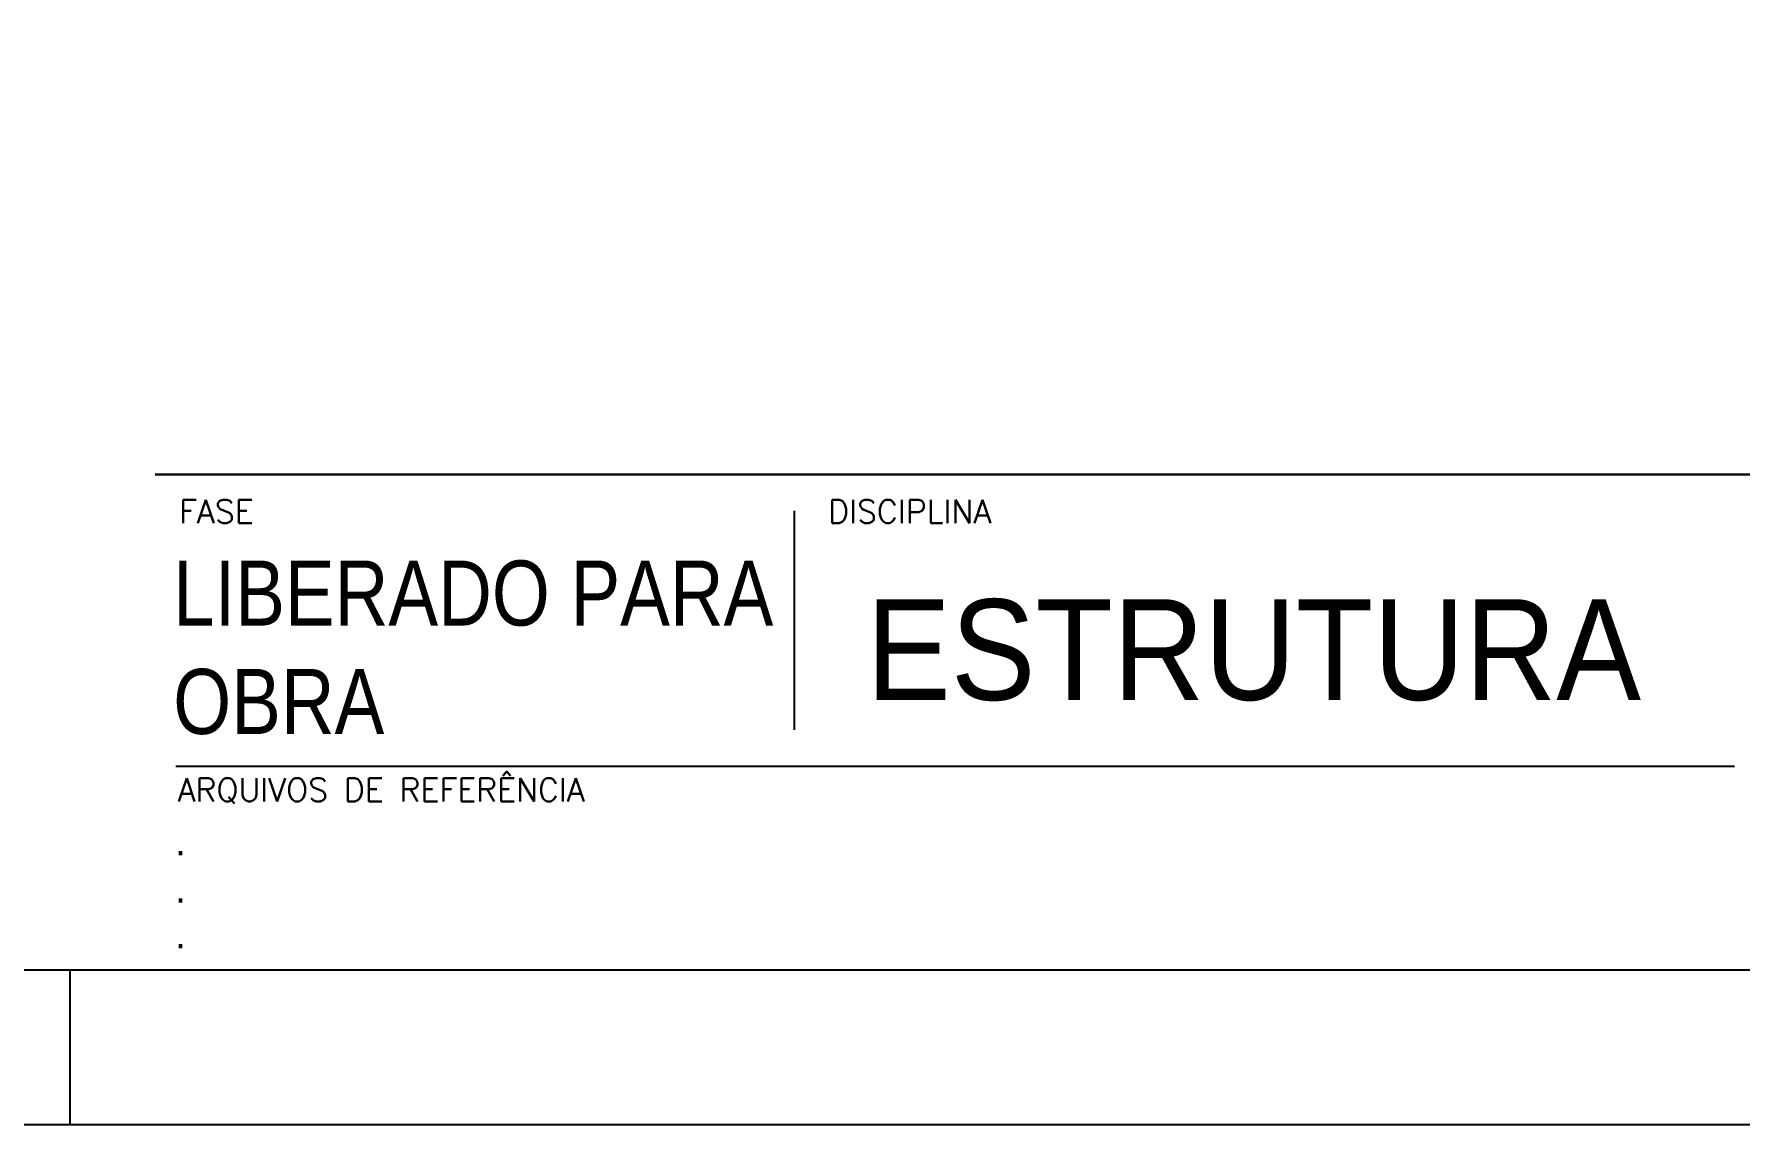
# Model space of a CAD drawing. Header units: millimetres. Extents: x -4137 to 5508, y -2380 to 3650.
# Drawn here: x 4571 to 5122, y -2380 to -2028 of the extents above; entities that cross this region are included whole.
import ezdxf

# ---------------------------------------------------------------- set-up
doc = ezdxf.new("R2010")
doc.units = ezdxf.units.MM
doc.header["$LTSCALE"] = 50
doc.layers.add('CARIMBO', color=7, linetype='Continuous')
doc.layers.add('F-MARGEM', color=1, linetype='Continuous')
doc.styles.add('AR-REF', font='arial.ttf')
doc.styles.add('NFOLHA', font='ARIALN.TTF')
doc.styles.add('STYLE3', font='simplex.shx')

# ---------------------------------------------------------------- blocks, each defined once
blk = doc.blocks.new('A0-4L_900')
at = {"layer": 'F-MARGEM', "color": 2}
blk.add_line((174.4, 1), (174.4, 0), dxfattribs=at)
blk.add_lwpolyline([(0, 0), (0, 90), (192.9, 90), (192.9, 0)], close=True, dxfattribs=at)
at = {"layer": 'F-MARGEM', "color": 7}
blk.add_lwpolyline([(2.5, 89), (191.9, 89), (191.9, 1), (2.5, 1)], close=True, dxfattribs=at)

msp = doc.modelspace()

# ---------------------------------------------------------------- linework, layer by layer
at = {"layer": 'CARIMBO', "color": 94}
msp.add_line((4610.107, -2170.469), (5460.107, -2170.469), dxfattribs=at)
at = {"layer": 'CARIMBO', "color": 6}
msp.add_line((5460.107, -2170.469), (4610.107, -2170.469), dxfattribs=at)
at = {"layer": 'CARIMBO', "color": 1}
for p, q in [((4816.634, -2252.912), (4816.634, -2182.152)), ((5120.229, -2264.785), (4616.744, -2264.785))]:
    msp.add_line(p, q, dxfattribs=at)

# ---------------------------------------------------------------- block references
at = {"layer": 'F-MARGEM', "linetype": 'Continuous', "xscale": 50, "yscale": 50, "zscale": 50}
msp.add_blockref('A0-4L_900', (-4137.496, -2380.469), dxfattribs=at)

# ---------------------------------------------------------------- texts
at = {"layer": 'CARIMBO', "color": 2, "style": 'STYLE3'}
for s, p in [('FASE', (4617.833, -2186.143)), ('DISCIPLINA', (4827.462, -2186.143)), ('ARQUIVOS DE REFERÊNCIA', (4617.4, -2276.018))]:
    msp.add_text(s, height=7.5, dxfattribs=at).set_placement(p)
at = {"layer": 'CARIMBO', "color": 5, "style": 'NFOLHA', "width": 1.1}
msp.add_text('ESTRUTURA', height=32.5, dxfattribs=at).set_placement((4839.787, -2243.25))
at = {"layer": 'CARIMBO', "color": 5, "insert": (4615.937, -2198.237), "char_height": 21, "attachment_point": 1, "style": 'NFOLHA'}
msp.add_mtext_dynamic_manual_height_columns('LIBERADO PARA OBRA', width=200.69773, gutter_width=1, heights=[0], dxfattribs=at)
at = {"layer": 'CARIMBO', "color": 3, "char_height": 9, "width": 676.52863, "attachment_point": 1, "style": 'AR-REF'}
for insert in [(4616.575, -2284.399), (4616.575, -2299.684), (4616.575, -2314.505)]:
    msp.add_mtext('.', dxfattribs=dict(at, insert=insert))

doc.saveas('drawing.dxf')
